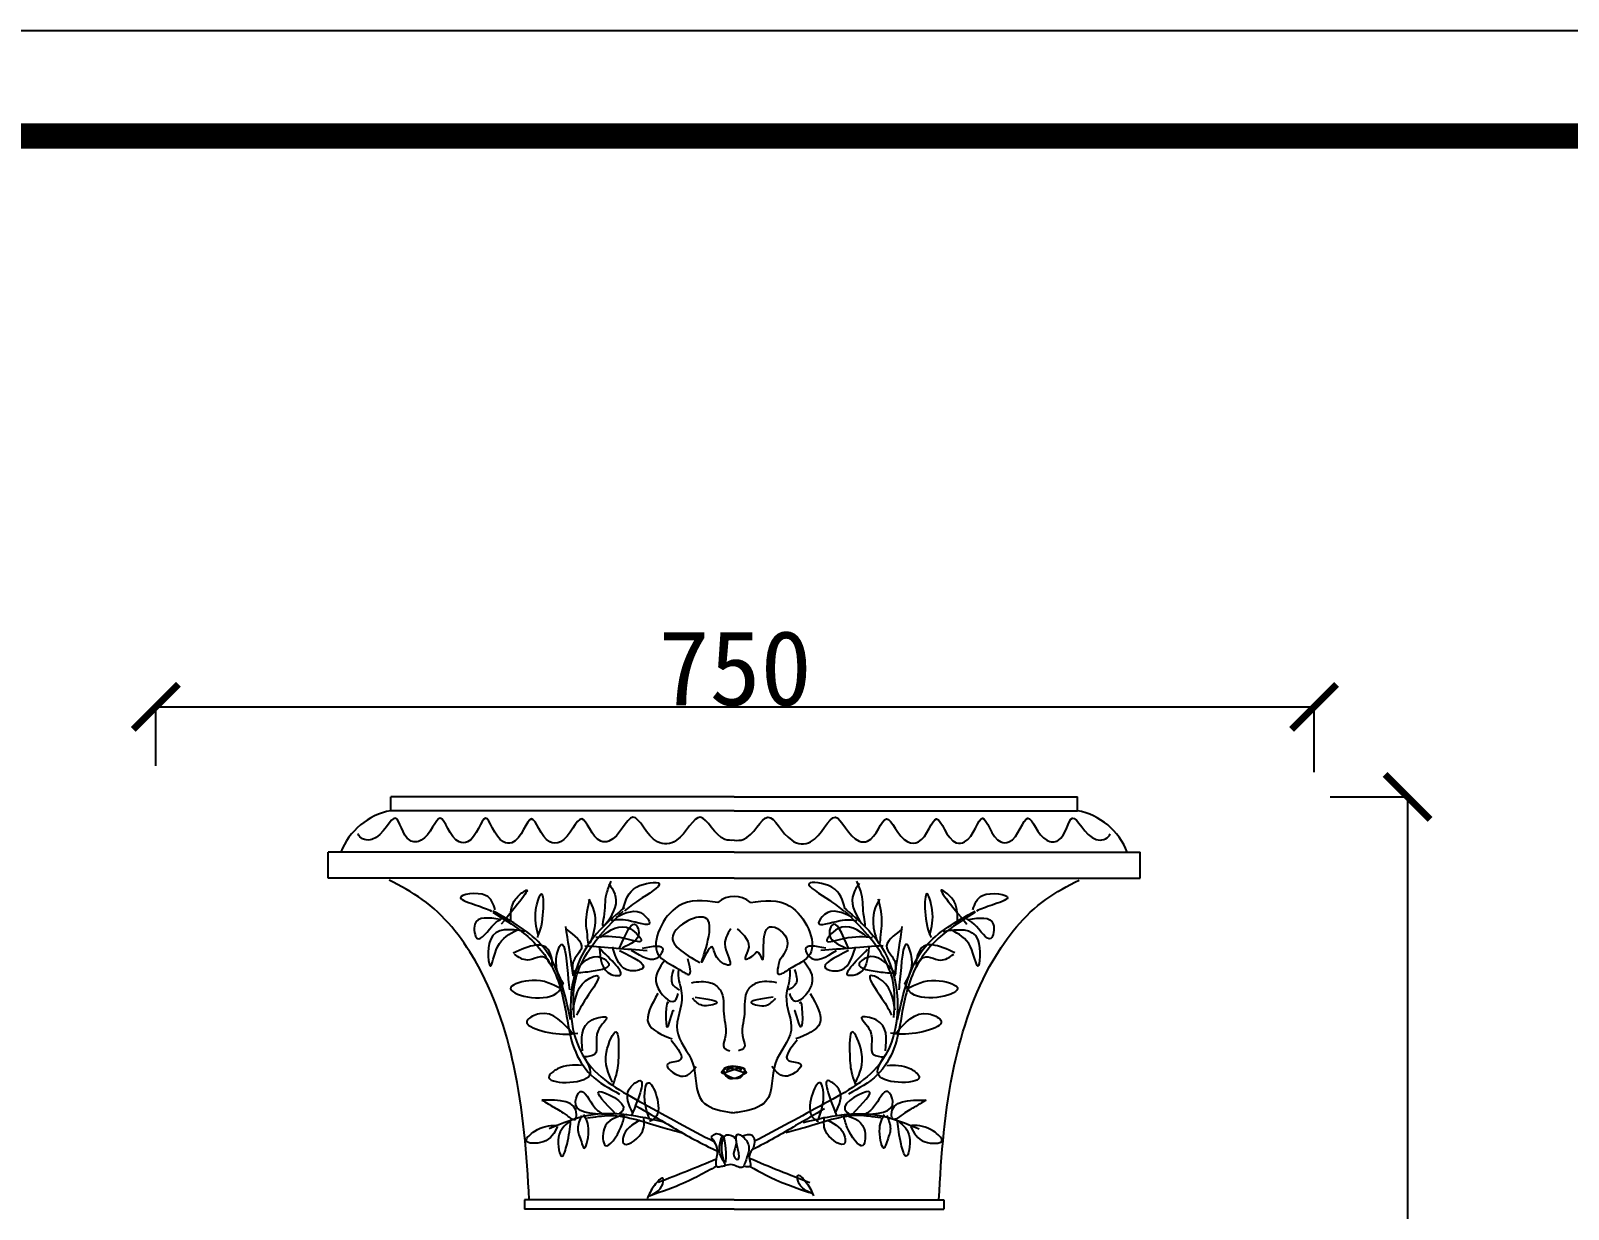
# Model space of a CAD drawing. Extents: x 3172 to 33391, y 13916 to 34175.
# Drawn here: x 5079 to 6102, y 21031 to 21815 of the extents above; entities that cross this region are included whole.
import ezdxf

# ---------------------------------------------------------------- set-up
doc = ezdxf.new("R2010")
doc.units = 0
doc.layers.get('0').update_dxf_attribs({"linetype": 'CONTINUOUS'})
doc.layers.get('DEFPOINTS').update_dxf_attribs({"linetype": 'CONTINUOUS'})
doc.dimstyles.new('ISO-25', dxfattribs={"dimtxt": 2.5, "dimasz": 2.5, "dimexe": 1.25, "dimexo": 0.625, "dimtad": 1, "dimdec": 4, "dimdsep": 46, "dimlunit": 6, "dimtxsty": 'Standard', "dimcen": 2.5, "dimadec": 0, "dimazin": 0, "dimtfac": 1, "dimtdec": 4, "dimtmove": 0, "dimatfit": 3, "dimfxl": 1, "dimtolj": 1, "dimtzin": 0, "dimarcsym": 0})

# ---------------------------------------------------------------- blocks, each defined once
blk = doc.blocks.new('_ARCHTICK')
at = {"color": 0, "linetype": 'ByBlock', "const_width": 0.15}
blk.add_lwpolyline([(-0.5, -0.5), (0.5, 0.5)], dxfattribs=at)
blk = doc.blocks.new('*D212')
at = {"color": 0, "linetype": 'ByBlock'}
for p, q in [((15893.4, 20432.2), (15946.3, 20432.2)), ((15945, 20432.2), (15945, 19432.2)), ((15893.4, 19432.2), (15946.3, 19432.2))]:
    blk.add_line(p, q, dxfattribs=at)
at = {"layer": 'DEFPOINTS', "color": 0, "linetype": 'ByBlock'}
for p in [(15892.8, 20432.2), (15892.8, 19432.2), (15945, 19432.2)]:
    blk.add_point(p, dxfattribs=at)
at = {"color": 0, "linetype": 'ByBlock', "xscale": 30, "yscale": 30, "zscale": 30}
for p, rotation in [((15945, 20432.2), 90), ((15945, 19432.2), 270)]:
    blk.add_blockref('_ARCHTICK', p, dxfattribs=dict(at, rotation=rotation))
at = {"color": 0, "linetype": 'ByBlock', "insert": (15919.4, 19932.2), "char_height": 50, "attachment_point": 5, "rotation": 90}
blk.add_mtext('\\A1;1000', dxfattribs=at)
blk = doc.blocks.new('*D200')
at = {"color": 0, "linetype": 'ByBlock'}
for p, q in [((15111.7, 20452.9), (15111.7, 20493.4)), ((15111.7, 20492.1), (15882.8, 20492.1)), ((15882.8, 20448.6), (15882.8, 20493.4))]:
    blk.add_line(p, q, dxfattribs=at)
at = {"layer": 'DEFPOINTS', "color": 0, "linetype": 'ByBlock'}
for p in [(15882.8, 20492.1), (15111.7, 20452.2), (15882.8, 20447.9)]:
    blk.add_point(p, dxfattribs=at)
at = {"color": 0, "linetype": 'ByBlock', "xscale": 30, "yscale": 30, "zscale": 30, "rotation": 180}
blk.add_blockref('_ARCHTICK', (15111.7, 20492.1), dxfattribs=at)
at = {"color": 0, "linetype": 'ByBlock', "xscale": 30, "yscale": 30, "zscale": 30}
blk.add_blockref('_ARCHTICK', (15882.8, 20492.1), dxfattribs=at)
at = {"color": 0, "linetype": 'ByBlock', "insert": (15497.3, 20517.7), "char_height": 50, "attachment_point": 5}
blk.add_mtext('\\A1;750', dxfattribs=at)

msp = doc.modelspace()

# ---------------------------------------------------------------- linework, layer by layer
for p, q in [((5546.7755, 21305.38418), (5318.24972, 21305.38418)), ((5318.24972, 21296.15421), (5318.24972, 21305.38418)), ((5546.7755, 21305.38418), (5775.30128, 21305.38418)), ((5775.30128, 21296.15421), (5775.30128, 21305.38418)), ((5546.7755, 21296.15421), (5318.24972, 21296.15421)), ((5546.7755, 21296.15421), (5775.30128, 21296.15421)), ((5546.7755, 21268.46431), (5276.50523, 21268.46431)), ((5276.50523, 21251.33012), (5276.50523, 21268.46431)), ((5546.7755, 21268.46431), (5817.04577, 21268.46431)), ((5817.04577, 21251.33012), (5817.04577, 21268.46431)), ((5546.7755, 21251.33012), (5276.50523, 21251.33012)), ((5546.7755, 21251.33012), (5817.04577, 21251.33012)), ((5407.15385, 21037.16767), (5407.15385, 21030.84573)), ((5546.7755, 21037.16767), (5407.15385, 21037.16767)), ((5546.7755, 21037.16767), (5686.39715, 21037.16767)), ((5686.39715, 21037.16767), (5686.39715, 21030.84573)), ((5546.7755, 21030.84573), (5407.15385, 21030.84573)), ((5546.7755, 21030.84573), (5686.39715, 21030.84573))]:
    msp.add_line(p, q)
msp.add_lwpolyline([(8667.98137, 17710.09481), (8667.98137, 21815.29574), (3171.87102, 21815.29574), (3171.87102, 17710.09481)], close=True)
at = {"const_width": 16.81311}
msp.add_lwpolyline([(8597.92675, 17780.14943), (8597.92675, 21745.24112), (3259.76444, 21745.24112), (3259.76444, 17780.14943)], close=True, dxfattribs=at)
for centre, radius, start, end in [((5326.56282, 21252.35158), 44.5845, 100.74609881, 158.81395594), ((5766.98818, 21252.35158), 44.5845, 21.18604406, 79.25390119), ((5546.7755, 21222.77247), 16.32598, 48.33529053, 131.66470947)]:
    msp.add_arc(centre, radius, start, end)
for points in [[(5546.73434, 21276.41664), (5540.70819, 21276.96415), (5524.27381, 21291.74847), (5508.38698, 21276.41664), (5495.78713, 21275.32144), (5479.35246, 21291.74847), (5463.46591, 21275.86895), (5457.98759, 21275.86895), (5445.38775, 21290.65327), (5431.14469, 21275.32144), (5424.02288, 21275.32144), (5411.97086, 21290.65327), (5398.82319, 21274.77393), (5393.34515, 21275.32144), (5381.29314, 21291.20096), (5369.24112, 21275.32144), (5363.76281, 21275.32144), (5351.16296, 21291.20096), (5338.56312, 21276.41664), (5330.89376, 21276.41664), (5321.5809, 21291.20096), (5305.69406, 21276.96415), (5296.92904, 21279.70204), (5296.38121, 21280.79706)], [(5546.81666, 21276.41664), (5552.84281, 21276.96415), (5569.27719, 21291.74847), (5585.16403, 21276.41664), (5597.76388, 21275.32144), (5614.19854, 21291.74847), (5630.0851, 21275.86895), (5635.56341, 21275.86895), (5648.16326, 21290.65327), (5662.40631, 21275.32144), (5669.52813, 21275.32144), (5681.58014, 21290.65327), (5694.72782, 21274.77393), (5700.20585, 21275.32144), (5712.25787, 21291.20096), (5724.30988, 21275.32144), (5729.7882, 21275.32144), (5742.38804, 21291.20096), (5754.98789, 21276.41664), (5762.65725, 21276.41664), (5771.9701, 21291.20096), (5787.85694, 21276.96415), (5796.62196, 21279.70204), (5797.1698, 21280.79706)], [(5463.43667, 21247.65877), (5467.41938, 21231.73521), (5459.45396, 21219.79232), (5460.25045, 21225.36575), (5461.8437, 21240.49311), (5465.02993, 21249.25118)], [(5472.99534, 21230.939), (5481.75724, 21245.27016), (5496.89159, 21247.65877), (5483.3505, 21236.51226), (5473.79183, 21229.34659)], [(5620.55566, 21230.939), (5611.79376, 21245.27016), (5596.65941, 21247.65877), (5610.20051, 21236.51226), (5619.75918, 21229.34659)], [(5630.11433, 21247.65877), (5626.13162, 21231.73521), (5634.09704, 21219.79232), (5633.30056, 21225.36575), (5631.7073, 21240.49311), (5628.52108, 21249.25118)], [(5387.76465, 21230.1428), (5381.3922, 21239.6969), (5364.66488, 21238.10467), (5375.02004, 21233.32744), (5385.37519, 21229.34659)], [(5398.1198, 21222.97714), (5401.30603, 21237.30846), (5407.67847, 21242.88172), (5391.74736, 21220.58852)], [(5416.44038, 21213.42286), (5414.84741, 21230.1428), (5418.03363, 21240.49311), (5416.44038, 21213.42286), (5415.64389, 21211.83062)], [(5677.11063, 21213.42286), (5678.7036, 21230.1428), (5675.51738, 21240.49311), (5677.11063, 21213.42286), (5677.90711, 21211.83062)], [(5695.4312, 21222.97714), (5692.24498, 21237.30846), (5685.87253, 21242.88172), (5701.80365, 21220.58852)], [(5705.78636, 21230.1428), (5712.1588, 21239.6969), (5728.88612, 21238.10467), (5718.53097, 21233.32744), (5708.17581, 21229.34659)], [(5437.94717, 21156.89393), (5419.6266, 21205.46116), (5386.17168, 21229.34659)], [(5440.33691, 21158.48633), (5441.13339, 21183.16797), (5446.70907, 21197.4993), (5457.86099, 21213.42286), (5472.99534, 21229.34659)], [(5449.89529, 21237.30846), (5453.878, 21218.20008), (5449.89529, 21207.8496), (5449.09881, 21213.42286), (5448.30232, 21221.38473), (5450.69206, 21237.30846)], [(5468.21587, 21225.36575), (5486.53644, 21226.95798), (5490.51943, 21221.38473), (5476.18157, 21222.97714), (5465.02993, 21222.97714)], [(5535.92247, 21234.96876), (5509.63649, 21232.58032), (5496.09511, 21200.73302), (5510.43297, 21190.38254), (5516.80542, 21187.1979), (5516.00893, 21197.5482)], [(5544.68466, 21217.45279), (5540.77916, 21205.41607), (5543.88789, 21193.56736), (5535.32185, 21198.44083), (5531.93977, 21205.51007), (5525.56732, 21195.95579), (5529.55003, 21223.02604), (5506.45026, 21214.26814), (5523.97435, 21195.15976)], [(5557.62853, 21234.96876), (5583.91452, 21232.58032), (5597.4559, 21200.73302), (5583.11803, 21190.38254), (5576.74559, 21187.1979), (5577.54207, 21197.5482)], [(5625.33514, 21225.36575), (5607.01457, 21226.95798), (5603.03158, 21221.38473), (5617.36944, 21222.97714), (5628.52108, 21222.97714)], [(5653.2141, 21158.48633), (5652.41761, 21183.16797), (5646.84193, 21197.4993), (5635.69001, 21213.42286), (5620.55566, 21229.34659)], [(5643.65571, 21237.30846), (5639.673, 21218.20008), (5643.65571, 21207.8496), (5644.45219, 21213.42286), (5645.24868, 21221.38473), (5642.85894, 21237.30846)], [(5655.60383, 21156.89393), (5673.92441, 21205.46116), (5707.37933, 21229.34659)], [(5390.95087, 21223.77334), (5374.22327, 21220.58852), (5375.81652, 21211.03442), (5386.96816, 21220.58852), (5392.54384, 21224.56954)], [(5407.67847, 21215.81147), (5384.57843, 21210.23822), (5384.57843, 21192.72224), (5389.3579, 21205.46116), (5402.10251, 21216.60768)], [(5386.17168, 21228.55039), (5405.28874, 21215.81147), (5424.40579, 21194.31448), (5434.76095, 21162.46718), (5440.33691, 21137.78555), (5451.48855, 21120.26958), (5470.6056, 21107.53066)], [(5434.76095, 21217.40388), (5445.1161, 21204.66496), (5439.54014, 21195.11068), (5439.54014, 21187.94502), (5434.76095, 21218.99629)], [(5457.86099, 21211.83062), (5477.77454, 21217.40388), (5484.94347, 21209.44201), (5473.79183, 21211.03442), (5454.67477, 21211.83062)], [(5470.6056, 21204.66496), (5481.75724, 21219.79232), (5483.3505, 21215.01527), (5472.19857, 21204.66496)], [(5548.86635, 21217.45279), (5556.03528, 21203.12146), (5554.19933, 21197.54664), (5560.19369, 21200.49768), (5562.16191, 21202.28623), (5565.11452, 21197.90425), (5569.14038, 21218.02527), (5581.57644, 21211.49712), (5577.5503, 21197.09937)], [(5635.69001, 21211.83062), (5615.77647, 21217.40388), (5608.60754, 21209.44201), (5619.75918, 21211.03442), (5638.87623, 21211.83062)], [(5622.9454, 21204.66496), (5611.79376, 21219.79232), (5610.20051, 21215.01527), (5621.35243, 21204.66496)], [(5707.37933, 21228.55039), (5688.26227, 21215.81147), (5669.14521, 21194.31448), (5658.79006, 21162.46718), (5653.2141, 21137.78555), (5642.06246, 21120.26958), (5622.9454, 21107.53066)], [(5658.79006, 21217.40388), (5648.4349, 21204.66496), (5654.01086, 21195.11068), (5654.01086, 21187.94502), (5658.79006, 21218.99629)], [(5685.87253, 21215.81147), (5708.97258, 21210.23822), (5708.97258, 21192.72224), (5704.1931, 21205.46116), (5691.44849, 21216.60768)], [(5702.60013, 21223.77334), (5719.32773, 21220.58852), (5717.73448, 21211.03442), (5706.58284, 21220.58852), (5701.00716, 21224.56954)], [(5399.71277, 21201.48014), (5424.40579, 21200.68394), (5425.20256, 21192.72224), (5422.01634, 21197.4993), (5409.27144, 21196.70309), (5400.50954, 21200.68394)], [(5433.16798, 21180.77936), (5428.3885, 21197.4993), (5431.57472, 21207.0534), (5436.3542, 21183.96417), (5437.15069, 21176.79851)], [(5660.38303, 21180.77936), (5665.1625, 21197.4993), (5661.97628, 21207.0534), (5657.1968, 21183.96417), (5656.40032, 21176.79851)], [(5693.83823, 21201.48014), (5669.14521, 21200.68394), (5668.34844, 21192.72224), (5671.53467, 21197.4993), (5684.27956, 21196.70309), (5693.04146, 21200.68394)], [(5439.54014, 21187.94502), (5458.65748, 21198.2955), (5463.43667, 21194.31448), (5449.09881, 21188.74122), (5438.74365, 21187.94502)], [(5447.50584, 21206.2572), (5488.92618, 21203.07255)], [(5457.06423, 21205.46116), (5465.02993, 21187.14882), (5469.80912, 21186.35279), (5457.86099, 21203.86876)], [(5470.6056, 21203.07255), (5485.73995, 21191.12984), (5477.77454, 21189.53743), (5465.82641, 21205.46116)], [(5485.73995, 21204.66496), (5499.28133, 21203.86876), (5496.89159, 21199.0917), (5478.57102, 21203.07255)], [(5607.81105, 21204.66496), (5594.26967, 21203.86876), (5596.65941, 21199.0917), (5614.97998, 21203.07255)], [(5622.9454, 21203.07255), (5607.81105, 21191.12984), (5615.77647, 21189.53743), (5627.72459, 21205.46116)], [(5646.04516, 21206.2572), (5604.62483, 21203.07255)], [(5636.48678, 21205.46116), (5628.52108, 21187.14882), (5623.74188, 21186.35279), (5635.69001, 21203.86876)], [(5654.01086, 21187.94502), (5634.89352, 21198.2955), (5630.11433, 21194.31448), (5644.45219, 21188.74122), (5654.80735, 21187.94502)], [(5500.8743, 21196.752), (5495.29862, 21180.03223), (5507.24675, 21169.68193), (5509.63649, 21174.45898)], [(5506.45026, 21190.38254), (5505.65378, 21180.82844), (5510.43297, 21176.84742)], [(5587.10074, 21190.38254), (5587.89723, 21180.82844), (5583.11803, 21176.84742)], [(5592.6767, 21196.752), (5598.25238, 21180.03223), (5586.30426, 21169.68193), (5583.91452, 21174.45898)], [(5431.57472, 21177.59471), (5412.45767, 21183.16797), (5398.1198, 21178.39092), (5428.3885, 21174.4099), (5433.16798, 21181.57556)], [(5439.54014, 21163.26339), (5450.69206, 21184.76038), (5455.47126, 21186.35279), (5448.30232, 21171.22525), (5441.92988, 21160.07874)], [(5518.39839, 21181.62464), (5531.14328, 21181.62464), (5537.51573, 21176.84742), (5539.90518, 21160.92385), (5540.70167, 21144.20409), (5539.90518, 21138.63066), (5543.88789, 21136.24222)], [(5575.15262, 21181.62464), (5562.40772, 21181.62464), (5556.03528, 21176.84742), (5553.64582, 21160.92385), (5552.84934, 21144.20409), (5553.64582, 21138.63066), (5549.66311, 21136.24222)], [(5654.01086, 21163.26339), (5642.85894, 21184.76038), (5638.07975, 21186.35279), (5645.24868, 21171.22525), (5651.62113, 21160.07874)], [(5661.97628, 21177.59471), (5681.09334, 21183.16797), (5695.4312, 21178.39092), (5665.1625, 21174.4099), (5660.38303, 21181.57556)], [(5496.09511, 21174.45898), (5489.72266, 21154.55439), (5505.65378, 21144.20409)], [(5520.78813, 21172.07036), (5535.12599, 21168.08952), (5525.56732, 21166.49711), (5519.19487, 21171.27416)], [(5572.76288, 21172.07036), (5558.42502, 21168.08952), (5567.98369, 21166.49711), (5574.35613, 21171.27416)], [(5597.4559, 21174.45898), (5603.82834, 21154.55439), (5587.89723, 21144.20409)], [(5439.54014, 21147.33982), (5417.23686, 21160.87495), (5409.27144, 21156.89393), (5434.76095, 21147.33982), (5442.72636, 21148.13603)], [(5445.91259, 21136.19314), (5452.28503, 21156.89393), (5461.8437, 21158.48633), (5456.26774, 21149.72826), (5453.878, 21133.8047), (5446.70907, 21132.21229)], [(5647.63842, 21136.19314), (5641.26597, 21156.89393), (5631.7073, 21158.48633), (5637.28326, 21149.72826), (5639.673, 21133.8047), (5646.84193, 21132.21229)], [(5654.01086, 21147.33982), (5676.31414, 21160.87495), (5684.27956, 21156.89393), (5658.79006, 21147.33982), (5650.82464, 21148.13603)], [(5465.82641, 21115.49252), (5461.8437, 21135.39693), (5468.21587, 21148.93206), (5469.80912, 21133.8047), (5468.21587, 21120.26958), (5465.82641, 21113.10391)], [(5627.72459, 21115.49252), (5631.7073, 21135.39693), (5625.33514, 21148.93206), (5623.74188, 21133.8047), (5625.33514, 21120.26958), (5627.72459, 21113.10391)], [(5504.85729, 21143.40788), (5510.43297, 21129.87276), (5502.46755, 21127.48415), (5511.22946, 21119.52228), (5521.58461, 21125.89174)], [(5588.69371, 21143.40788), (5583.11803, 21129.87276), (5591.08345, 21127.48415), (5582.32155, 21119.52228), (5571.96639, 21125.89174)], [(5445.1161, 21126.63904), (5429.18527, 21124.25042), (5423.60931, 21119.47337), (5450.69206, 21120.26958), (5447.50584, 21131.41609)], [(5552.05257, 21123.5033), (5541.6977, 21125.09553), (5538.51147, 21121.91089), (5553.64582, 21124.2995), (5552.05257, 21119.52228), (5538.51147, 21121.91089)], [(5541.49844, 21123.5033), (5551.85331, 21125.09553), (5555.03953, 21121.91089), (5539.90518, 21124.2995), (5541.49844, 21119.52228), (5555.03953, 21121.91089)], [(5648.4349, 21126.63904), (5664.36574, 21124.25042), (5669.9417, 21119.47337), (5642.85894, 21120.26958), (5646.04516, 21131.41609)], [(5479.36751, 21094.79174), (5476.97805, 21110.7153), (5483.3505, 21116.28856), (5478.57102, 21093.19933)], [(5490.51943, 21090.81072), (5487.33321, 21108.32686), (5488.92618, 21114.69632), (5495.29862, 21093.19933), (5490.51943, 21089.21848)], [(5603.03158, 21090.81072), (5606.2178, 21108.32686), (5604.62483, 21114.69632), (5598.25238, 21093.19933), (5603.03158, 21089.21848)], [(5614.1835, 21094.79174), (5616.57295, 21110.7153), (5610.20051, 21116.28856), (5614.97998, 21093.19933)], [(5462.64019, 21093.99553), (5441.13339, 21102.75361), (5444.31962, 21109.12306), (5453.878, 21098.77258), (5459.45396, 21093.99553)], [(5468.21587, 21093.99553), (5457.06423, 21109.12306), (5472.99534, 21097.18018), (5469.80912, 21093.99553)], [(5625.33514, 21093.99553), (5636.48678, 21109.12306), (5620.55566, 21097.18018), (5623.74188, 21093.99553)], [(5630.91082, 21093.99553), (5652.41761, 21102.75361), (5649.23139, 21109.12306), (5639.673, 21098.77258), (5634.09704, 21093.99553)], [(5418.83011, 21103.54964), (5441.92988, 21093.99553), (5441.13339, 21090.81072), (5435.55743, 21093.19933), (5426.79553, 21098.77258), (5418.83011, 21103.54964)], [(5674.72089, 21103.54964), (5651.62113, 21093.99553), (5652.41761, 21090.81072), (5657.99357, 21093.19933), (5666.75547, 21098.77258), (5674.72089, 21103.54964)], [(5429.18527, 21086.03367), (5419.6266, 21075.68336), (5408.47496, 21076.47956), (5414.05064, 21082.84902), (5428.3885, 21086.82987)], [(5437.15069, 21089.21848), (5429.98175, 21078.868), (5432.37121, 21066.12908), (5435.55743, 21074.09095), (5437.94717, 21089.21848)], [(5445.1161, 21093.19933), (5442.72636, 21084.44126), (5445.1161, 21075.68336), (5446.70907, 21071.70234), (5449.89529, 21082.84902), (5446.70907, 21093.99553)], [(5475.3848, 21093.99553), (5460.25045, 21084.44126), (5461.04693, 21073.29475), (5471.40209, 21085.23746), (5473.79183, 21093.19933)], [(5484.14698, 21090.01469), (5472.99534, 21078.868), (5472.99534, 21074.88715), (5484.94347, 21081.25661), (5486.53644, 21092.40312)], [(5609.40402, 21090.01469), (5620.55566, 21078.868), (5620.55566, 21074.88715), (5608.60754, 21081.25661), (5607.01457, 21092.40312)], [(5618.16621, 21093.99553), (5633.30056, 21084.44126), (5632.50407, 21073.29475), (5622.14892, 21085.23746), (5619.75918, 21093.19933)], [(5648.4349, 21093.19933), (5650.82464, 21084.44126), (5648.4349, 21075.68336), (5646.84193, 21071.70234), (5643.65571, 21082.84902), (5646.84193, 21093.99553)], [(5656.40032, 21089.21848), (5663.56925, 21078.868), (5661.1798, 21066.12908), (5657.99357, 21074.09095), (5655.60383, 21089.21848)], [(5664.36574, 21086.03367), (5673.92441, 21075.68336), (5685.07605, 21076.47956), (5679.50037, 21082.84902), (5665.1625, 21086.82987)], [(5531.51399, 21078.97622), (5534.8867, 21081.15412), (5539.3846, 21079.59778)], [(5531.59943, 21078.90616), (5534.19467, 21074.58314), (5535.57845, 21068.53087), (5534.8867, 21064.20786), (5535.57845, 21059.02013), (5538.34656, 21059.53885), (5540.76866, 21059.88484), (5539.55746, 21063.17024), (5537.13565, 21072.85389), (5539.03859, 21079.77086), (5540.76866, 21061.78699), (5541.63355, 21080.28958), (5547.86151, 21077.52273), (5547.34264, 21065.07239), (5548.72669, 21064.03495), (5548.89956, 21080.6354), (5554.95466, 21076.65819), (5556.33871, 21068.87669), (5554.08977, 21061.95989), (5552.53256, 21058.84722), (5545.78572, 21060.40356), (5540.76866, 21059.88484)], [(5552.01368, 21079.59778), (5558.76081, 21080.11668), (5559.6257, 21071.98936), (5556.85759, 21066.11), (5557.20361, 21059.19304), (5553.91662, 21059.36594)]]:
    msp.add_spline(points, degree=3)
for points, knots in [([(5410.40055, 21037.16767), (5408.91582, 21067.18268), (5404.45945, 21121.91454), (5381.25816, 21191.83306), (5348.2241, 21233.69486), (5324.67632, 21246.01876), (5317.06086, 21250.00437)], [21.4424350374, 21.4424350374, 21.4424350374, 21.4424350374, 87.9056443386, 143.2287900417, 182.9454825567, 201.9295977908, 201.9295977908, 201.9295977908, 201.9295977908]), ([(5683.15046, 21037.16767), (5684.63518, 21067.18268), (5689.09156, 21121.91454), (5712.29285, 21191.83306), (5745.3269, 21233.69486), (5768.87468, 21246.01876), (5776.49014, 21250.00437)], [21.4424350374, 21.4424350374, 21.4424350374, 21.4424350374, 87.9056443386, 143.2287900417, 182.9454825567, 201.9295977908, 201.9295977908, 201.9295977908, 201.9295977908]), ([(5473.79183, 21231.73521), (5463.55321, 21222.92397), (5434.77226, 21198.1554), (5434.6685, 21128.80635), (5488.75948, 21100.22045), (5517.82338, 21083.81598), (5533.49751, 21075.93483)], [0, 0, 0, 0, 29.6120234938, 83.2399603532, 118.6006977328, 157.9473871357, 157.9473871357, 157.9473871357, 157.9473871357]), ([(5619.75918, 21231.73521), (5629.9978, 21222.92397), (5658.77875, 21198.1554), (5658.8825, 21128.80635), (5604.89095, 21100.27299), (5575.91119, 21083.91958), (5560.33537, 21076.07666)], [0, 0, 0, 0, 29.6120234938, 83.2399603532, 118.6006977328, 157.711496443, 157.711496443, 157.711496443, 157.711496443]), ([(5509.90941, 21190.70626), (5509.66601, 21189.26715), (5509.25461, 21183.16847), (5515.08197, 21169.97858), (5503.28054, 21148.55222), (5523.81638, 21129.29353), (5519.16547, 21101.49221), (5537.75288, 21096.06685), (5545.3076, 21095.24986), (5546.7755, 21095.11824)], [32.8443013509, 32.8443013509, 32.8443013509, 32.8443013509, 35.9953853116, 46.1662556009, 63.414171152, 81.0712596229, 100.5056426007, 113.9720037963, 117.2693146711, 117.2693146711, 117.2693146711, 117.2693146711]), ([(5583.64159, 21190.70626), (5583.885, 21189.26715), (5584.29639, 21183.16847), (5578.46904, 21169.97858), (5590.27047, 21148.55222), (5569.73463, 21129.29353), (5574.38553, 21101.49221), (5555.79812, 21096.06685), (5548.2434, 21095.24986), (5546.7755, 21095.11824)], [32.8443013509, 32.8443013509, 32.8443013509, 32.8443013509, 35.9953853116, 46.1662556009, 63.414171152, 81.0712596229, 100.5056426007, 113.9720037963, 117.2693146711, 117.2693146711, 117.2693146711, 117.2693146711]), ([(5500.67344, 21088.54009), (5483.45859, 21093.03431), (5457.14085, 21098.08083), (5432.31042, 21087.9806), (5423.60931, 21084.44126)], [8.9312008511, 8.9312008511, 8.9312008511, 8.9312008511, 46.9375345205, 67.4404358464, 67.4404358464, 67.4404358464, 67.4404358464]), ([(5481.75724, 21099.56879), (5488.15587, 21095.84919), (5504.03862, 21086.61636), (5521.2326, 21076.39055), (5533.53861, 21070.57891), (5535.55512, 21069.64472)], [0, 0, 0, 0, 16.3756925311, 40.647947951, 45.3916694385, 45.3916694385, 45.3916694385, 45.3916694385]), ([(5606.88764, 21097.65113), (5600.48901, 21093.93153), (5584.60626, 21084.6987), (5569.11815, 21075.48742), (5558.89452, 21070.48272), (5558.79422, 21070.43371)], [0, 0, 0, 0, 16.3756925311, 40.647947951, 40.8882262196, 40.8882262196, 40.8882262196, 40.8882262196]), ([(5592.87756, 21088.54009), (5610.09241, 21093.03431), (5636.41016, 21098.08083), (5661.24058, 21087.9806), (5669.9417, 21084.44126)], [8.9312008511, 8.9312008511, 8.9312008511, 8.9312008511, 46.9375345205, 67.4404358464, 67.4404358464, 67.4404358464, 67.4404358464]), ([(5449.09881, 21091.60692), (5454.158, 21092.40719), (5471.16582, 21095.09753), (5492.02655, 21086.95762), (5507.95555, 21082.83913), (5512.29161, 21081.76313)], [0, 0, 0, 0, 11.2612404851, 37.8576863919, 47.8066688024, 47.8066688024, 47.8066688024, 47.8066688024]), ([(5644.45219, 21091.60692), (5639.39301, 21092.40719), (5622.38519, 21095.09753), (5601.52446, 21086.95762), (5585.59546, 21082.83913), (5581.25939, 21081.76313)], [0, 0, 0, 0, 11.2612404851, 37.8576863919, 47.8066688024, 47.8066688024, 47.8066688024, 47.8066688024]), ([(5535.09332, 21059.38633), (5534.58964, 21059.13654), (5525.75144, 21054.69527), (5516.29581, 21048.13881), (5482.06109, 21036.96107), (5499.13531, 21042.67687), (5500.49751, 21054.54081), (5491.98748, 21045.17512), (5490.09101, 21040.58286), (5488.99851, 21037.93738)], [60.1136844577, 60.1136844577, 60.1136844577, 60.1136844577, 61.4779056957, 84.4113601649, 96.9007673241, 104.9167447449, 109.082857048, 114.5161104531, 121.8993388445, 121.8993388445, 121.8993388445, 121.8993388445]), ([(5557.3818, 21059.33365), (5564.46789, 21055.562), (5574.11043, 21049.48138), (5606.58379, 21038.87873), (5589.50957, 21044.59453), (5588.14737, 21056.45847), (5596.65741, 21047.09277), (5598.55387, 21042.50052), (5599.64637, 21039.85504)], [63.7128043922, 63.7128043922, 63.7128043922, 63.7128043922, 84.4113601649, 96.9007673241, 104.9167447449, 109.082857048, 114.5161104531, 121.8993388445, 121.8993388445, 121.8993388445, 121.8993388445])]:
    msp.add_open_spline(points, degree=3, knots=knots)
at = {"end_tangent": (0, -1)}
for points, start_tangent in [([(5503.26404, 21168.08952), (5502.46755, 21152.16578), (5506.45026, 21162.51626)], (-0.3988777724, 0.9170041018)), ([(5590.28697, 21168.08952), (5591.08345, 21152.16578), (5587.10074, 21162.51626)], (0.3988777724, 0.9170041018))]:
    msp.add_spline(points, degree=3, dxfattribs=dict(at, start_tangent=start_tangent))
for points in [[(5534.88417, 21064.19122), (5522.21065, 21058.71708), (5509.25251, 21053.66509), (5496.29437, 21048.61311)], [(5556.9163, 21064.95086), (5570.14587, 21059.18277), (5583.70125, 21053.89794), (5597.25663, 21048.61311)]]:
    msp.add_open_spline(points, degree=3)

# ---------------------------------------------------------------- dimensions: what is measured, and where the dimension line sits
dim = msp.add_linear_dim(base=(5932.99285, 21365.25403), p1=(5161.82068, 21325.37309), p2=(5932.99285, 21321.07836), text='750', dimstyle='ISO-25', override={"dimtxt": 50, "dimasz": 30, "dimblk1": 'ARCHTICK', "dimblk2": 'ARCHTICK', "dimsah": 1})
dim.commit()
dim.dimension.update_dxf_attribs({"geometry": '*D200', "text_midpoint": (5547.40676, 21390.87903), "insert": (-9949.856, 873.14142)})
dim = msp.add_linear_dim(base=(5995.15603, 20305.38418), p1=(5942.90973, 21305.38418), p2=(5942.90973, 20305.38418), angle=90, text='1000', dimstyle='ISO-25', override={"dimtxt": 50, "dimasz": 30, "dimblk1": 'ARCHTICK', "dimblk2": 'ARCHTICK', "dimsah": 1})
dim.commit()
dim.dimension.update_dxf_attribs({"geometry": '*D212', "text_midpoint": (5969.53103, 20805.38418), "insert": (-9949.856, 873.14142)})

doc.saveas('drawing.dxf')
